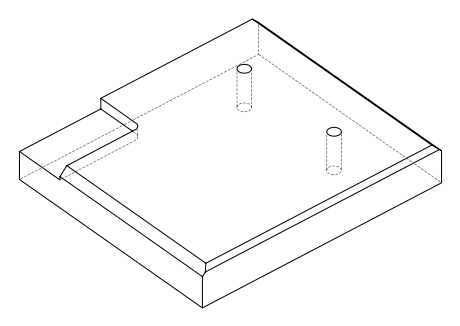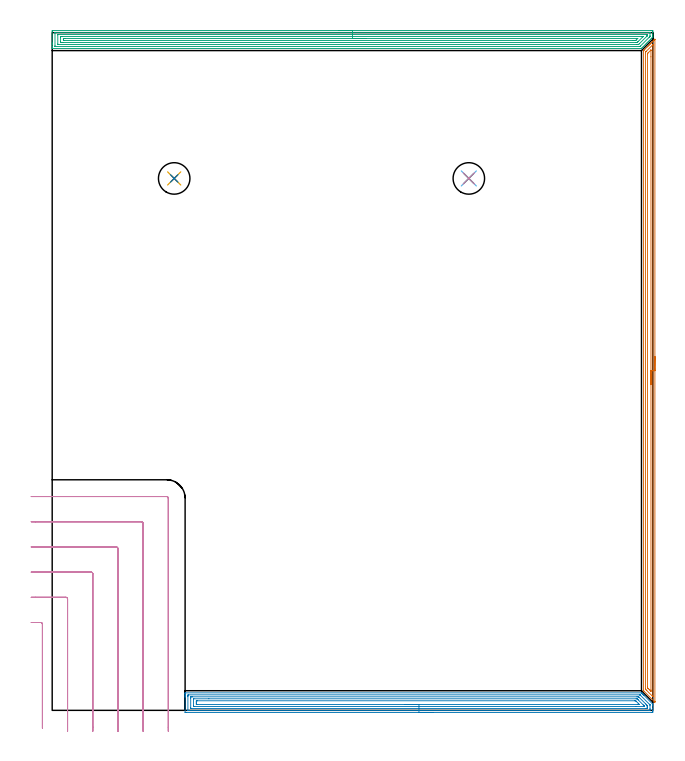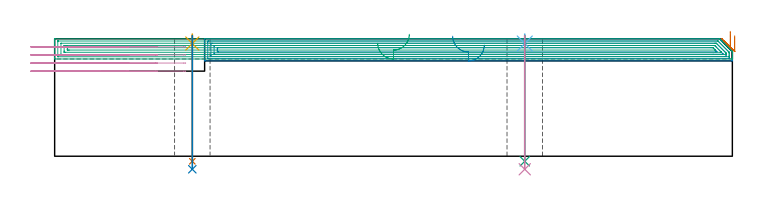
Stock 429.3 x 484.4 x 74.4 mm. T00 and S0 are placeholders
(PLAN: 10 operations, 6 tool changes, 52.8 min)
(1 AREA_MILL | FG_CHAMFER_SURFACE | UGT0205_001 | 11.42 min | 15821 mm3)
(2 AREA_MILL_1 | FG_CHAMFER_SURFACE_1 | UGT0205_001 | 13.59 min | 33117 mm3)
(3 AREA_MILL_2 | FG_CHAMFER_SURFACE_2 | UGT0205_001 | 17.31 min | 34904 mm3)
(4 MILL_CORNER_NOTCH_RECTANGULAR | CORNER_NOTCH_RECTANGULAR | UGT0201_106 | Follow Part, ap 6, ae 75% | 9.1 min | 319527 mm3)
(5 SPOT_DRILL | STEP1HOLE | NXT0321_9005460120000 | 0.05 min | 174 mm3)
(6 SPOT_DRILL_1 | STEP1HOLE_1 | NXT0321_9005460120000 | 0.05 min | 170 mm3)
(7 DRILL_THROUGH_HOLE_INTO_CENTER | STEP1HOLE | NXT0301_065 | 0.32 min | 5001 mm3)
(8 DRILL_TO_ENLARGE_THROUGH_HOLE | STEP1HOLE | UGT0301_054 | 0.34 min | 24364 mm3)
(9 DRILL_THROUGH_HOLE_INTO_CENTER_1 | STEP1HOLE_1 | NXT0301_065 | 0.32 min | 4972 mm3)
(10 DRILL_TO_ENLARGE_THROUGH_HOLE_1 | STEP1HOLE_1 | UGT0301_054 | 0.34 min | 24383 mm3)
(TOOL UGT0205_001 | Chamfer Mill 20 x 3 x 45 deg. | D20 FL50 Z2)
(TOOL UGT0201_106 | End Mill 24 mm | D24 FL25 Z2)
(TOOL NXT0321_9005460120000 | NC Spot Drill, 142deg, 12mm, Carbide, Uncoated | D12 PA142 FL30 Z2)
(TOOL NXT0301_065 | Carbide Drill 9.4mm [860.1-0940-075A1-MM 2214] | D9.4 PA140 FL98 Z2)
(TOOL UGT0301_054 | Twist Drill 22.5 mm | D22.5 PA118 FL155 Z2)
(OP 1 AREA_MILL)
G17 G21 G94 G90
T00 M6
G54
G17 G0 G90 X430.8 Y252.8 S1061 M3
G43 Z84.4 H0
Z76.3
G94 G1 Y252.762 Z75.428 F250.
Y252.648 Z74.564
Y252.459 Z73.712
Y252.197 Z72.88
Y251.863 Z72.074
Y251.46 Z71.3
Y250.991 Z70.564
Y250.46 Z69.872
Y249.871 Z69.229
Y249.228 Z68.64
Y248.536 Z68.108
Y247.8 Z67.64
Y247.026 Z67.237
Y246.22 Z66.903
Y245.388 Z66.641
Y244.536 Z66.452
Y243.672 Z66.338
Y242.8 Z66.3
Y6.452
X430.799 Y6.071 Z66.301
X430.798 Y6.039 Z66.302
X430.792 Y5.918 Z66.306
X430.735 Y5.97 Z66.363
X430.629 Y6.071 Z66.469
X422.899 Y13.801 Z74.201
X422.718 Y13.985 Z74.376
X422.704 Y14.005 Z74.389
X422.7 Y14.11 Z74.4
Y471.489
X422.704 Y471.595 Z74.389
X422.718 Y471.615 Z74.376
X422.899 Y471.799 Z74.201
X423.036 Y471.936 Z74.064
X423.208 Y472.109 Z73.889
X423.929 Y472.829 Z73.17
X424.094 Y472.995 Z73.003
X424.822 Y473.723 Z72.277
X424.979 Y473.881 Z72.118
X425.422 Y474.322 Z71.678
X425.715 Y474.616 Z71.384
X425.865 Y474.766 Z71.232
X426.295 Y475.195 Z70.805
X426.609 Y475.509 Z70.49
X426.748 Y475.65 Z70.348
X427.158 Y476.058 Z69.942
X427.205 Y476.105 Z69.895
X427.502 Y476.402 Z69.597
X427.636 Y476.537 Z69.461
X428.021 Y476.921 Z69.079
X428.139 Y477.039 Z68.961
X428.395 Y477.296 Z68.703
X428.521 Y477.423 Z68.575
X428.884 Y477.784 Z68.216
X429.048 Y477.948 Z68.052
X429.288 Y478.189 Z67.81
X429.406 Y478.308 Z67.69
X429.747 Y478.647 Z67.353
X429.957 Y478.857 Z67.143
X430.182 Y479.082 Z66.917
X430.292 Y479.194 Z66.804
X430.735 Y479.635 Z66.365
X430.781 Y479.678 Z66.318
X430.795 Y479.683 Z66.304
X430.8 Y479.678 Z66.3
Y242.8
X429.386 Z67.714
Y10.091
X429.384 Y9.893 Z67.716
X429.381 Y9.795 Z67.719
X429.38 Y9.784 Z67.721
X429.371 Y9.79 Z67.729
X429.339 Y9.816 Z67.761
X429.265 Y9.886 Z67.835
X424.979 Y14.171 Z72.121
X424.595 Y14.557 Z72.505
X424.203 Y14.959 Z72.897
X424.121 Y15.053 Z72.979
X424.119 Y15.103 Z72.981
X424.116 Y15.212 Z72.984
X424.114 Y15.43 Z72.986
X424.115 Y470.128 Z72.985
Y470.149
X424.135 Y470.573 Z72.965
X424.345 Y470.789 Z72.755
X424.593 Y471.043 Z72.507
X429.234 Y475.683 Z67.866
X429.332 Y475.779 Z67.768
X429.37 Y475.813 Z67.73
X429.378 Y475.818 Z67.722
X429.38 Y475.793 Z67.72
X429.383 Y475.706 Z67.717
X429.386 Y475.53 Z67.714
Y475.509
Y242.8
X427.972 Z69.128
X427.971 Y14.557 Z69.129
X427.97 Y14.219 Z69.13
X427.966 Y13.664 Z69.134
X427.965 Y13.652 Z69.135
X427.942 Y13.664 Z69.158
X427.636 Y13.966 Z69.464
X427.042 Y14.557 Z70.058
X426.75 Y14.849 Z70.35
X426.149 Y15.451 Z70.951
X425.865 Y15.739 Z71.235
X425.566 Y16.046 Z71.534
X425.535 Y16.085 Z71.565
X425.533 Y16.141 Z71.567
X425.53 Y16.231 Z71.57
X425.529 Y16.344 Z71.571
Y16.683
Y468.701
X425.531 Y469.256 Z71.569
X425.533 Y469.425 Z71.567
X425.535 Y469.506 Z71.565
X425.567 Y469.556 Z71.533
X425.865 Y469.863 Z71.235
X426.006 Y470.006 Z71.094
X427.936 Y471.936 Z69.164
X427.95 Y471.945 Z69.15
X427.958 Y471.949 Z69.142
X427.965 Y471.936 Z69.135
X427.969 Y471.727 Z69.131
X427.971 Y471.598 Z69.129
X427.972 Y467.143 Z69.128
Y242.8
Y241.928 Z69.166
Y241.063 Z69.28
Y240.212 Z69.469
Y239.38 Z69.732
Y238.574 Z70.065
Y237.8 Z70.468
Y237.064 Z70.937
Y236.372 Z71.468
Y235.729 Z72.057
Y235.14 Z72.701
Y234.608 Z73.393
Y234.14 Z74.128
Y233.737 Z74.902
Y233.403 Z75.708
Y233.141 Z76.54
Y232.952 Z77.392
Y232.838 Z78.257
Y232.8 Z79.128
G0 Z84.4
M5
M2
(OP 2 AREA_MILL_1)
G17 G21 G94 G90
T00 M6
G54
G17 G0 G90 X272.15 Y-1.5 S1061 M3
G43 Z84.4 H0
Z70.4
G94 G1 X272.112 Z69.528 F250.
X271.998 Z68.664
X271.809 Z67.812
X271.547 Z66.98
X271.213 Z66.174
X270.81 Z65.4
X270.342 Z64.664
X269.81 Z63.972
X269.221 Z63.329
X268.578 Z62.74
X267.886 Z62.209
X267.15 Z61.74
X266.376 Z61.337
X265.57 Z61.003
X264.738 Z60.741
X263.886 Z60.552
X263.022 Z60.438
X262.15 Z60.4
X95.613
X95.132 Y-1.495 Z60.403
X95.01 Y-1.492 Z60.406
X95. Y-1.365 Z60.532
Y9.453 Z71.348
Y10.005 Z71.902
Y10.332 Z72.228
Y10.884 Z72.78
Y11.211 Z73.105
Y11.864 Z73.763
Y12.194 Z74.094
X95.003 Y12.349 Z74.242
X95.01 Y12.498 Z74.388
X95.166 Y12.5 Z74.4
X421.097
X421.195 Y12.496 Z74.39
X421.279 Y12.422 Z74.319
X421.544 Y12.157 Z74.055
X421.613 Y12.089 Z73.986
X421.677 Y12.024 Z73.923
X421.841 Y11.859 Z73.758
X421.905 Y11.796 Z73.693
X421.965 Y11.735 Z73.634
X422.139 Y11.561 Z73.46
X422.198 Y11.503 Z73.4
X422.253 Y11.447 Z73.346
X422.437 Y11.264 Z73.163
X422.491 Y11.211 Z73.107
X422.541 Y11.159 Z73.058
X422.734 Y10.966 Z72.865
X422.784 Y10.918 Z72.815
X422.83 Y10.871 Z72.77
X423.032 Y10.668 Z72.567
X423.076 Y10.625 Z72.522
X423.118 Y10.583 Z72.482
X428.985 Y4.716 Z66.614
X429.08 Y4.621 Z66.517
X429.299 Y4.401 Z66.299
X429.3 Y4.131 Z66.03
Y3.304 Z65.198
Y1.22 Z63.117
Y-0.211 Z61.685
Y-0.813 Z61.083
X429.296 Y-1.089 Z60.807
X429.29 Y-1.492 Z60.405
X429.1 Y-1.496 Z60.402
X428.687 Y-1.5 Z60.4
X262.15
Y-0.086 Z61.814
X97.399 Y-0.085 Z61.815
X97.271
X97.042 Y-0.08 Z61.82
X97.018 Y-0.079 Z61.821
X97.01 Y-0.069 Z61.831
X97.004 Y-0.038 Z61.862
X97.002 Y-0.008 Z61.892
X97. Y0.181 Z62.081
Y9.845 Z71.745
X97.003 Y10.332 Z72.232
X97.008 Y10.716 Z72.616
X97.025 Y11.079 Z72.979
X97.399 Y11.084 Z72.984
X97.526 Y11.085 Z72.985
X419.885
X420.076 Y11.084 Z72.984
X420.123 Y11.082 Z72.982
X420.144 Y11.079 Z72.979
X420.177 Y11.061 Z72.961
X420.37 Y10.874 Z72.774
X420.651 Y10.599 Z72.499
X426.901 Y4.348 Z66.248
X427.064 Y4.182 Z66.082
X427.221 Y4.017 Z65.917
X427.29 Y3.935 Z65.835
X427.294 Y3.888 Z65.788
X427.298 Y3.792 Z65.692
X427.3 Y1.155 Z63.055
X427.297 Y0.668 Z62.568
X427.292 Y0.284 Z62.184
X427.275 Y-0.079 Z61.821
X426.901 Y-0.084 Z61.816
X426.774 Y-0.085 Z61.815
X262.15 Y-0.086 Z61.814
Y1.328 Z63.228
X99.184 Y1.329 Z63.229
X99.111 Y1.33 Z63.23
X99.052 Y1.333 Z63.233
X99.02 Y1.335 Z63.235
X99.01 Y1.366 Z63.266
X99.005 Y1.547 Z63.447
X99.001 Y1.727 Z63.627
X99. Y8.756 Z70.656
X99.002 Y9.453 Z71.353
X99.004 Y9.631 Z71.531
X99.009 Y9.657 Z71.557
X99.022 Y9.665 Z71.565
X99.074 Y9.667 Z71.567
X99.184 Y9.669 Z71.569
X99.856 Y9.671 Z71.571
X100.077
X417.972
X418.644 Y9.67 Z71.57
X418.865 Y9.668 Z71.568
X419.085 Y9.664 Z71.564
X419.133 Y9.656 Z71.556
X419.163 Y9.63 Z71.53
X419.226 Y9.571 Z71.471
X419.347 Y9.453 Z71.353
X424.223 Y4.578 Z66.478
X424.616 Y4.182 Z66.082
X425.116 Y3.674 Z65.574
X425.29 Y3.483 Z65.383
X425.295 Y3.304 Z65.204
X425.299 Y3.123 Z65.023
X425.3 Y2.425 Z64.325
Y2.244 Z64.144
X425.298 Y1.547 Z63.447
X425.296 Y1.369 Z63.269
X425.291 Y1.343 Z63.243
X425.278 Y1.335 Z63.235
X425.226 Y1.333 Z63.233
X425.116 Y1.331 Z63.231
X424.444 Y1.329 Z63.229
X424.223 Y1.328 Z63.228
X262.15
Y2.743 Z64.643
X101.54
X101.134 Y2.745 Z64.645
X101.052 Y2.747 Z64.647
X101.02 Y2.749 Z64.649
X101.01 Y2.781 Z64.681
X101. Y3.304 Z65.204
Y7.696 Z69.596
X101.004 Y8.121 Z70.021
X101.008 Y8.227 Z70.127
X101.01 Y8.248 Z70.148
X101.036 Y8.25 Z70.15
X101.103 Y8.254 Z70.154
X101.294 Y8.256 Z70.156
X111.999 Y8.257 Z70.157
X417.403 Y8.256 Z70.156
X417.972 Y8.252 Z70.152
X418.052 Y8.25 Z70.15
X418.096 Y8.243 Z70.143
X418.139 Y8.203 Z70.103
X418.313 Y8.034 Z69.934
X418.655 Y7.696 Z69.596
X418.865 Y7.487 Z69.387
X422.437 Y3.914 Z65.814
X423.041 Y3.304 Z65.204
X423.239 Y3.101 Z65.001
X423.29 Y3.036 Z64.936
X423.293 Y2.985 Z64.885
X423.295 Y2.879 Z64.779
X423.292 Y2.773 Z64.673
X423.29 Y2.752 Z64.652
X423.264 Y2.75 Z64.65
X423.197 Y2.746 Z64.646
X423.006 Y2.744 Z64.644
X417.115 Y2.743 Z64.643
X262.15
Y4.157 Z66.057
X103.674
X103.649 Y4.158 Z66.058
X103.01 Y4.182 Z66.082
X103.001 Y4.82 Z66.72
Y5.939 Z67.839
X103.003 Y6.575 Z68.475
X103.01 Y6.818 Z68.718
X103.625 Y6.842 Z68.742
X103.649
X416.186 Y6.843 Z68.743
X417.06 Y6.836 Z68.736
X417.079 Y6.822 Z68.722
X417.084 Y6.818 Z68.718
X417.407 Y6.495 Z68.395
X418.865 Y5.037 Z66.937
X419.708 Y4.182 Z66.082
X418.89 Y4.158 Z66.058
X418.865 Y4.157 Z66.057
X262.15
X261.278 Z66.095
X260.414 Z66.209
X259.562 Z66.398
X258.73 Z66.66
X257.924 Z66.994
X257.15 Z67.397
X256.414 Z67.865
X255.722 Z68.396
X255.079 Z68.986
X254.49 Z69.629
X253.958 Z70.321
X253.49 Z71.057
X253.087 Z71.831
X252.753 Z72.637
X252.491 Z73.469
X252.302 Z74.32
X252.188 Z75.185
X252.15 Z76.057
G0 Z84.4
M5
M2
(OP 3 AREA_MILL_2)
G17 G21 G94 G90
T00 M6
G54
G17 G0 G90 X204.65 Y485.9 S1061 M3
G43 Z84.4 H0
Z71.6
G94 G1 X204.688 Z70.728 F250.
X204.802 Z69.864
X204.991 Z69.012
X205.253 Z68.18
X205.587 Z67.374
X205.99 Z66.6
X206.459 Z65.864
X206.99 Z65.172
X207.579 Z64.529
X208.222 Z63.94
X208.914 Z63.409
X209.65 Z62.94
X210.424 Z62.537
X211.23 Z62.203
X212.062 Z61.941
X212.914 Z61.752
X213.778 Z61.638
X214.65 Z61.6
X428.076
X428.678 Y485.898 Z61.602
X429.272 Y485.892 Z61.604
X429.293 Y485.891 Z61.605
X429.3 Y485.299 Z62.197
Y485.028 Z62.468
Y484.407 Z63.088
Y482.972 Z64.524
Y482.622 Z64.873
Y481.324 Z66.175
X429.299 Y481.284 Z66.214
X429.297 Y481.208 Z66.289
X429.274 Y481.177 Z66.321
X429.051 Y480.951 Z66.549
X428.826 Y480.726 Z66.773
X428.494 Y480.392 Z67.104
X427.939 Y479.839 Z67.661
X427.602 Y479.5 Z67.996
X427.051 Y478.951 Z68.549
X426.71 Y478.608 Z68.888
X426.163 Y478.063 Z69.436
X425.817 Y477.716 Z69.78
X425.276 Y477.176 Z70.324
X424.925 Y476.824 Z70.673
X424.388 Y476.288 Z71.212
X424.033 Y475.931 Z71.565
X423.5 Y475.4 Z72.099
X423.141 Y475.039 Z72.457
X422.613 Y474.513 Z72.987
X422.249 Y474.147 Z73.349
X421.725 Y473.625 Z73.875
X421.529 Y473.428 Z74.07
X421.26 Y473.162 Z74.335
X421.194 Y473.104 Z74.389
X421.082 Y473.1 Z74.4
X0.175
X0.01 Y473.102 Z74.388
X0.008 Y473.158 Z74.333
X0. Y473.572 Z73.928
Y473.893 Z73.606
Y474.593 Z72.902
Y475.835 Z71.662
Y476.377 Z71.117
Y476.999 Z70.497
Y485.299 Z62.199
X0.002 Y485.572 Z61.925
X0.01 Y485.892 Z61.606
X0.33 Y485.899 Z61.599
X214.65 Y485.9 Z61.6
Y484.486 Z63.014
X426.97 Y484.485 Z63.015
X427.128 Y484.484 Z63.016
X427.233 Y484.48 Z63.02
X427.291 Y484.476 Z63.024
X427.294 Y484.464 Z63.036
X427.297 Y484.407 Z63.093
X427.3 Y483.998 Z63.502
X427.298 Y482.216 Z65.284
X427.29 Y481.73 Z65.77
X427.273 Y481.635 Z65.865
X427.213 Y481.569 Z65.931
X427.135 Y481.487 Z66.013
X426.891 Y481.24 Z66.26
X426.689 Y481.039 Z66.461
X420.439 Y474.789 Z72.711
X420.241 Y474.593 Z72.907
X420.183 Y474.541 Z72.959
X420.159 Y474.521 Z72.979
X420.058 Y474.518 Z72.982
X419.9 Y474.515 Z72.985
X2.33 Y474.514 Z72.986
X2.172 Y474.516 Z72.984
X2.067 Y474.52 Z72.98
X2.009 Y474.524 Z72.976
X2.006 Y474.536 Z72.964
X2.003 Y474.593 Z72.907
X2. Y475.002 Z72.498
Y483.923 Z63.577
X2.003 Y484.407 Z63.093
X2.006 Y484.457 Z63.043
X2.009 Y484.477 Z63.023
X2.093 Y484.48 Z63.02
X2.251 Y484.485 Z63.015
X2.33 Y484.486 Z63.014
X214.65
Y483.072 Z64.428
X425.103 Y483.071 Z64.429
X425.253 Y483.07 Z64.43
X425.278 Y483.068 Z64.432
X425.285 Y483.066 Z64.434
X425.29 Y483.053 Z64.447
X425.297 Y482.95 Z64.55
X425.299 Y482.819 Z64.681
X425.3 Y482.622 Z64.878
X425.299 Y482.427 Z65.073
X425.295 Y482.23 Z65.27
X425.29 Y482.101 Z65.399
X425.242 Y482.049 Z65.451
X425.103 Y481.903 Z65.597
X419.578 Y476.377 Z71.123
X419.212 Y476.014 Z71.486
X419.157 Y475.963 Z71.537
X419.124 Y475.935 Z71.565
X419.072 Y475.934 Z71.566
X418.848 Y475.93 Z71.57
X418.404 Y475.929 Z71.571
X417.954 Y475.928 Z71.572
X4.197 Y475.929 Z71.571
X4.047 Y475.93 Z71.57
X4.022 Y475.932 Z71.568
X4.015 Y475.934 Z71.566
X4.01 Y475.947 Z71.553
X4.003 Y476.05 Z71.45
X4.001 Y476.181 Z71.319
Y482.818 Z64.682
X4.007 Y483.015 Z64.485
X4.01 Y483.065 Z64.435
X4.029 Y483.067 Z64.433
X4.084 Y483.07 Z64.43
X4.197 Y483.071 Z64.429
X214.65 Y483.072 Z64.428
Y481.657 Z65.843
X421.602
X422.258 Y481.654 Z65.846
X422.372 Y481.651 Z65.849
X422.39 Y481.649 Z65.851
X422.381 Y481.638 Z65.862
X422.349 Y481.601 Z65.899
X422.243 Y481.493 Z66.007
X422.12 Y481.368 Z66.132
X418.881 Y478.129 Z69.371
X418.434 Y477.683 Z69.817
X418.272 Y477.524 Z69.976
X418.141 Y477.398 Z70.102
X418.1 Y477.36 Z70.14
X418.055 Y477.35 Z70.15
X417.954 Y477.346 Z70.154
X417.88 Y477.344 Z70.156
X417.06 Y477.343 Z70.157
X7.698
X6.878 Y477.344 Z70.156
X6.062 Y477.348 Z70.152
X6.012 Y477.35 Z70.15
X6.009 Y477.396 Z70.104
X6.004 Y477.505 Z69.995
X6.001 Y477.724 Z69.776
X6. Y480.822 Z66.678
X6.001 Y481.276 Z66.224
X6.004 Y481.495 Z66.005
X6.009 Y481.604 Z65.896
X6.012 Y481.65 Z65.85
X6.062 Y481.652 Z65.848
X6.878 Y481.657 Z65.843
X6.951
X214.65
Y480.243 Z67.257
X418.252
X418.45 Y480.241 Z67.259
X418.52 Y480.239 Z67.261
X418.526 Y480.238 Z67.262
X418.52 Y480.228 Z67.272
X418.489 Y480.192 Z67.308
X418.394 Y480.093 Z67.407
X417.355 Y479.054 Z68.446
X417.207 Y478.908 Z68.592
X417.06 Y478.766 Z68.734
X416.462 Y478.759 Z68.741
X415.273 Y478.757 Z68.743
X8.665 Y478.758 Z68.742
X8.064 Y478.761 Z68.739
X8.024 Y478.764 Z68.736
X8.01 Y478.771 Z68.729
X8.004 Y478.822 Z68.678
X8.002 Y479.054 Z68.446
X8. Y479.718 Z67.782
X8.001 Y479.946 Z67.554
X8.003 Y480.112 Z67.388
X8.007 Y480.195 Z67.305
X8.009 Y480.23 Z67.27
X8.071 Y480.236 Z67.264
X8.37 Y480.24 Z67.26
X8.665 Y480.242 Z67.258
X9.261 Y480.243 Z67.257
X214.65
X215.522 Z67.295
X216.387 Z67.409
X217.238 Z67.598
X218.07 Z67.86
X218.876 Z68.194
X219.65 Z68.597
X220.386 Z69.065
X221.078 Z69.596
X221.721 Z70.186
X222.31 Z70.829
X222.842 Z71.521
X223.31 Z72.257
X223.713 Z73.031
X224.047 Z73.837
X224.309 Z74.669
X224.498 Z75.52
X224.612 Z76.385
X224.65 Z77.257
G0 Z84.4
M5
M2
(OP 4 MILL_CORNER_NOTCH_RECTANGULAR)
G17 G21 G94 G90
T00 M6
G54
G17 G0 G90 X-7. Y-12.747 S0 M3
G43 Z84.4 H0
Z69.275
G94 G1 Y-9.747 F250.
Y61.608 F500.
G3 X-8.192 Y62.8 R1.2
G1 X-12.
X-15. F250.
G0 Z84.4
X11. Y-15.
Z69.275
G1 Y-12.
Y79.607 F500.
G3 X9.807 Y80.8 R1.2
G1 X-12.
X-15. F250.
G0 Z84.4
X29. Y-15.
Z69.275
G1 Y-12.
Y97.607 F500.
G3 X27.807 Y98.8 R1.2
G1 X-12.
X-15. F250.
G0 Z84.4
X47. Y-15.
Z69.275
G1 Y-12.
Y115.606 F500.
G3 X45.806 Y116.8 R1.2
G1 X-12.
X-15. F250.
G0 Z84.4
X65. Y-15.
Z69.275
G1 Y-12.
Y133.606 F500.
G3 X63.806 Y134.8 R1.2
G1 X-12.
X-15. F250.
G0 Z84.4
X83. Y-15.
Z69.275
G1 Y-12.
Y151.606 F500.
G3 X81.806 Y152.8 R1.2
G1 X-12.
X-15. F250.
G0 Z84.4
X-7. Y-12.747
Z64.15
G1 Y-9.747
Y61.608 F500.
G3 X-8.192 Y62.8 R1.2
G1 X-12.
X-15. F250.
G0 Z84.4
X11. Y-15.
Z64.15
G1 Y-12.
Y79.607 F500.
G3 X9.807 Y80.8 R1.2
G1 X-12.
X-15. F250.
G0 Z84.4
X29. Y-15.
Z64.15
G1 Y-12.
Y97.607 F500.
G3 X27.807 Y98.8 R1.2
G1 X-12.
X-15. F250.
G0 Z84.4
X47. Y-15.
Z64.15
G1 Y-12.
Y115.606 F500.
G3 X45.806 Y116.8 R1.2
G1 X-12.
X-15. F250.
G0 Z84.4
X65. Y-15.
Z64.15
G1 Y-12.
Y133.606 F500.
G3 X63.806 Y134.8 R1.2
G1 X-12.
X-15. F250.
G0 Z84.4
X83. Y-15.
Z64.15
G1 Y-12.
Y151.606 F500.
G3 X81.806 Y152.8 R1.2
G1 X-12.
X-15. F250.
G0 Z84.4
X-7. Y-12.747
Z59.025
G1 Y-9.747
Y61.608 F500.
G3 X-8.192 Y62.8 R1.2
G1 X-12.
X-15. F250.
G0 Z84.4
X11. Y-15.
Z59.025
G1 Y-12.
Y79.607 F500.
G3 X9.807 Y80.8 R1.2
G1 X-12.
X-15. F250.
G0 Z84.4
X29. Y-15.
Z59.025
G1 Y-12.
Y97.607 F500.
G3 X27.807 Y98.8 R1.2
G1 X-12.
X-15. F250.
G0 Z84.4
X47. Y-15.
Z59.025
G1 Y-12.
Y115.606 F500.
G3 X45.806 Y116.8 R1.2
G1 X-12.
X-15. F250.
G0 Z84.4
X65. Y-15.
Z59.025
G1 Y-12.
Y133.606 F500.
G3 X63.806 Y134.8 R1.2
G1 X-12.
X-15. F250.
G0 Z84.4
X83. Y-15.
Z59.025
G1 Y-12.
Y151.606 F500.
G3 X81.806 Y152.8 R1.2
G1 X-12.
X-15. F250.
G0 Z84.4
X-7. Y-12.747
Z53.9
G1 Y-9.747
Y61.608 F500.
G3 X-8.192 Y62.8 R1.2
G1 X-12.
X-15. F250.
G0 Z84.4
X11. Y-15.
Z53.9
G1 Y-12.
Y79.607 F500.
G3 X9.807 Y80.8 R1.2
G1 X-12.
X-15. F250.
G0 Z84.4
X29. Y-15.
Z53.9
G1 Y-12.
Y97.607 F500.
G3 X27.807 Y98.8 R1.2
G1 X-12.
X-15. F250.
G0 Z84.4
X47. Y-15.
Z53.9
G1 Y-12.
Y115.606 F500.
G3 X45.806 Y116.8 R1.2
G1 X-12.
X-15. F250.
G0 Z84.4
X65. Y-15.
Z53.9
G1 Y-12.
Y133.606 F500.
G3 X63.806 Y134.8 R1.2
G1 X-12.
X-15. F250.
G0 Z84.4
X83. Y-15.
Z53.9
G1 Y-12.
Y151.606 F500.
G3 X81.806 Y152.8 R1.2
G1 X-12.
X-15. F250.
G0 Z84.4
M5
M2
(OP 5 SPOT_DRILL)
G17 G21 G94 G90
T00 M6
G54
G17 G0 G90 X87.2 Y380.2 S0 M3
G43 Z84.4 H0
G94 G81 G98 Z71.4 F250. R77.4
G80
M5
M2
(OP 6 SPOT_DRILL_1)
G17 G21 G94 G90
T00 M6
G54
G17 G0 G90 X297.8 Y380.2 S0 M3
G43 Z84.4 H0
G94 G81 G98 Z71.4 F250. R77.4
G80
M5
M2
(OP 7 DRILL_THROUGH_HOLE_INTO_CENTER)
G17 G21 G94 G90
T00 M6
G54
G17 G0 G90 X87.2 Y380.2 S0 M3
G43 Z84.4 H1
G94 G73 G98 Z-3.211 F250. Q8.623 R76.4
G80
M5
M2
(OP 8 DRILL_TO_ENLARGE_THROUGH_HOLE)
G17 G21 G94 G90
T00 M6
G54
G17 G0 G90 X87.2 Y380.2 S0 M3
G43 Z84.4 H0
G94 G73 G98 Z-8.26 F250. Q20.665 R76.4
G80
M5
M2
(OP 9 DRILL_THROUGH_HOLE_INTO_CENTER_1)
G17 G21 G94 G90
T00 M6
G54
G17 G0 G90 X297.8 Y380.2 S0 M3
G43 Z84.4 H1
G94 G73 G98 Z-3.211 F250. Q8.623 R76.4
G80
M5
M2
(OP 10 DRILL_TO_ENLARGE_THROUGH_HOLE_1)
G17 G21 G94 G90
T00 M6
G54
G17 G0 G90 X297.8 Y380.2 S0 M3
G43 Z84.4 H0
G94 G73 G98 Z-8.26 F250. Q20.665 R76.4
G80
M5
M2
